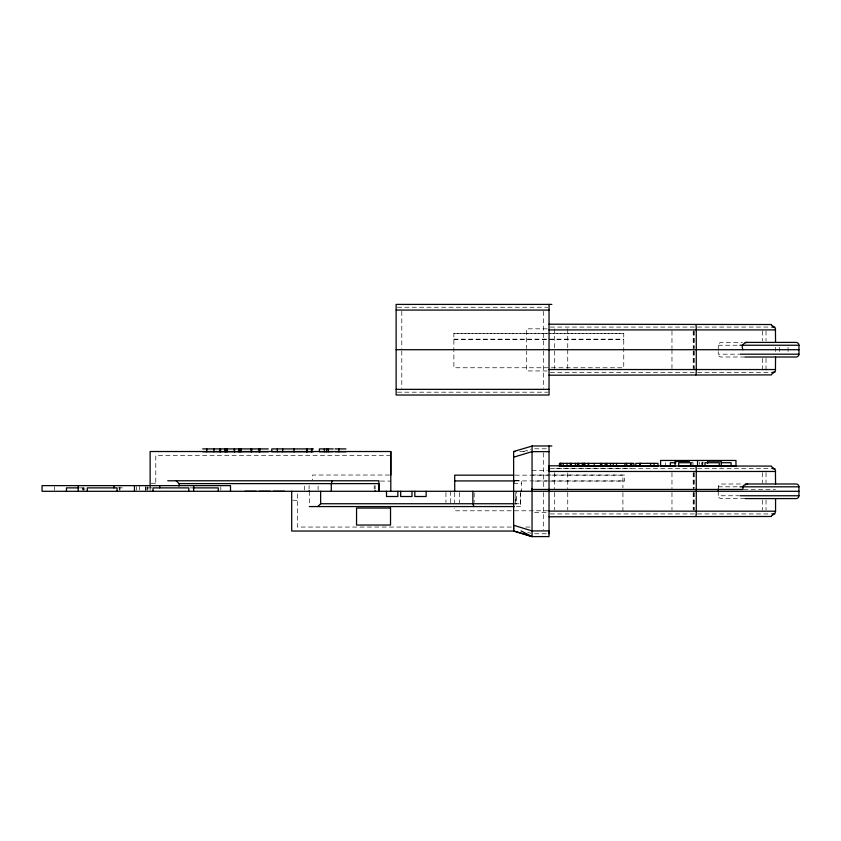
<?xml version="1.0" encoding="UTF-8"?>
<svg xmlns="http://www.w3.org/2000/svg" width="841" height="841" viewBox="0 0 841 841"><rect width="100%" height="100%" fill="white"/><g stroke="black" fill="none" stroke-linecap="round" stroke-linejoin="round"><path stroke-width="0.63" stroke-dasharray="4.21 3.15" d="M515.775 503.717L515.775 492.563M515.775 501.162L515.775 495.98M516.385 506.566L520.474 506.566L520.474 492.532M718.235 350.35L718.319 344.537L720.106 342.529L742.519 342.413M718.235 489.451L718.445 485.741L720.338 484.048L742.519 483.985M523.47 451.522L530.986 449.262M397.446 307.238L547.733 307.238M550.319 327.065L772.227 327.065M547.155 328.831L526.697 328.831L526.697 348.405M453.867 333.656L623.759 333.656M453.867 339.165L623.759 339.165M453.867 339.501L623.759 339.501M718.235 345.241L739.05 345.241M718.235 351.633L718.235 354.187L738.818 354.187M744.8 357.015L720.653 357.005L718.95 356.111L718.235 354.187M547.155 370.944L526.697 370.944L526.697 350.96M550.319 372.363L772.227 372.363M397.446 392.19L547.733 392.19M534.666 448.81L547.733 448.81M519.78 451.522L527.149 451.522M390.802 455.496L155.785 455.496L155.785 483.617M691.512 462.718L693.016 462.718L693.016 464.989M703.171 462.718L701.941 462.718L701.941 464.989M555.796 468.258L631.17 468.258M550.319 468.637L772.227 468.637M532.048 470.403L547.155 470.403M389.499 475.028L312.621 475.028L312.621 479.864M532.048 475.028L624.674 475.028L624.674 481.073L532.048 481.073M515.165 475.165L622.918 475.165L622.918 487.885M514.923 480.463L521.388 480.463L521.388 491.291M515.165 480.915L622.918 480.915M380.384 481.073L390.802 481.073M151.254 483.27L155.785 483.27M513.63 483.428L521.388 483.428M718.235 486.813L739.05 486.813M79.327 487.885L86.287 487.885M118.276 487.885L123.143 487.885L123.143 490.156M151.853 487.885L145.44 487.885L145.44 490.156M190.35 487.885L191.748 487.885M743.738 489.451L775.56 489.451M718.235 491.291L718.235 495.759L738.818 495.759M744.8 498.587L720.653 498.576L718.95 497.683L718.235 495.791M292.836 500.258L297.367 500.258M514.787 503.738L520.474 503.738M512.8 503.99L516.7 503.99L516.7 491.291M548.017 510.792L454.718 510.792L454.718 508.195M534.561 512.526L547.155 512.526M550.319 513.935L772.227 513.935M511.37 527.055L297.367 527.055L297.367 491.291M525.814 527.055L532.374 527.055M534.666 533.762L547.733 533.762M527.77 532.342L530.986 533.31M788.08 347.28L788.08 352.148M779.554 347.28L779.554 352.148M775.56 347.28L775.56 352.148M766.025 330.976L766.025 340.973M766.025 358.455L766.025 370.944M766.025 472.642L766.025 482.986M766.025 500.027L766.025 510.024M762.577 330.976L762.577 340.973M762.577 358.455L762.577 370.944M762.577 472.642L762.577 482.986M762.577 500.027L762.577 510.024M702.876 462.066L702.876 464.327M702.561 462.066L702.561 464.327M702.098 462.066L702.004 464.327M699.628 462.066L699.628 464.327M694.34 330.976L694.34 348.468M694.34 350.96L694.34 370.944M694.34 472.642L694.34 488.158M694.34 492.532L694.34 510.024M693.32 330.976L693.32 348.468M693.32 350.96L693.32 368.453M693.32 472.642L693.32 489.451M693.32 492.532L693.32 510.024M693.205 330.976L693.205 348.468M693.205 350.96L693.205 368.453M693.205 472.642L693.205 488.158M693.205 492.532L693.205 510.024M691.754 462.561L691.754 464.831M671.97 330.976L671.97 348.468M671.97 349.709L671.97 368.453M671.97 472.642L671.97 489.451M671.97 492.532L671.97 510.024M665.536 462.718L665.536 464.989M622.918 492.605L622.918 510.792M567.749 328.831L567.749 348.405M567.749 349.709L567.749 368.453M567.749 472.947L567.749 489.451M567.749 492.532L567.749 510.024M554.703 328.831L554.703 348.405M554.703 350.96L554.703 368.453M554.703 472.716L554.703 489.451M554.703 492.532L554.703 510.024M543.37 311.317L543.37 348.405M543.37 350.96L543.37 388.121M543.37 452.9L543.37 489.451M543.37 492.532L543.37 529.704M520.474 493.078L520.474 506.566M474.166 492.879L474.166 502.403M459.659 492.532L459.659 502.75M454.718 492.605L454.718 502.992M450.629 491.291L450.734 502.718M445.94 492.532L445.94 502.498M401.798 311.349L401.798 348.437M401.798 350.991L401.798 388.079M375.128 485.625L375.128 489.02M374.203 485.625L374.203 489.02M318.087 486.035L318.087 490.009M309.309 491.291L309.309 504.022M309.162 485.583L309.046 489.02M304.358 486.172L304.358 490.009M220.836 486.76L220.836 490.156M150.129 486.161L150.129 491.291M147.795 486.76L147.795 490.156M147.017 486.76L147.017 490.156M145.85 486.76L145.85 490.156M145.609 486.76L145.609 490.156M139.68 485.625L139.68 490.156M136.337 486.76L136.337 490.156M119.979 486.76L119.979 490.156M119.38 487.885L119.38 490.156M84.825 487.885L84.825 490.156M83.417 487.885L83.417 490.156M83.196 487.885L83.196 490.156M82.66 487.885L82.66 490.156M54.444 486.76L54.444 490.156M623.759 333.446L453.867 333.446L453.867 367.759L623.759 367.759L623.759 333.446"/><path stroke-width="1.26" d="M390.802 475.028L390.802 451.522L150.129 451.522L150.129 486.161M551.864 445.982L532.048 445.982L532.048 536.579L513.63 530.934L513.63 525.268L532.048 530.934L549.036 530.934L549.036 536.59L532.048 536.59L513.641 531.049M513.63 483.186L514.114 480.463M532.048 491.291L532.048 488.674M549.036 533.762L549.036 465.809L771.46 466.093M772.227 372.363L774.792 372.363L775.434 370.723L775.56 357.141M549.036 511.107L775.56 511.202L775.56 498.724M775.56 511.223L774.824 513.893L772.227 513.935M332.363 480.779L331.291 483.617L331.291 491.291M317.803 506.566L320.642 503.738L513.662 503.738M532.374 445.982L513.63 451.522L513.63 530.934M771.46 374.907L549.036 375.191M513.63 457.189L532.048 451.649L549.036 451.649M771.46 516.479L549.036 516.773M747.691 342.413C744.6 342.014 740.49 345.483 742.887 349.709M747.691 483.985L743.391 485.583L742.887 489.451L532.048 489.451M551.864 304.41L396.132 304.41L396.132 395.018L549.036 395.018L549.036 304.41M396.132 310.066L549.036 310.066M549.036 324.227L771.46 324.521M772.227 327.065L774.792 327.065L775.434 328.705L775.56 342.413M549.036 329.893L775.56 329.893M745.147 342.413L796.101 342.413A2.838 2.838 0 0 1 798.961 345.241L798.95 354.187A2.838 2.838 0 0 1 796.101 357.005L745.147 357.015M740.006 345.241L798.95 345.241M396.132 349.709L798.95 349.709M740.006 354.187L798.95 354.187M549.036 369.535L775.56 369.535M396.132 389.351L549.036 389.351M202.681 448.915L268.247 448.915M294.424 448.915L271.801 448.915L271.801 451.754L294.371 451.754M294.718 448.915L313.336 448.915M333.225 448.915L319.391 448.915L319.391 451.754L333.225 451.754M335.012 448.915L345.935 448.915M513.809 451.522L515.123 451.522M202.681 451.754L268.247 451.754M294.718 451.754L313.336 451.754M335.012 451.754L345.935 451.754M689.357 461.383L675.06 461.383L675.06 465.914M675.996 462.718L670.34 462.718L670.34 466.124M721.284 462.718L731.071 462.718L731.071 466.124M647.602 463.359L635.807 463.359L635.807 466.187L639.864 466.187L639.864 463.359M647.864 463.359L657.998 463.359L657.946 466.187L647.864 466.187M590.161 466.187L559.486 466.187L559.486 463.359L633.893 463.359L633.893 466.187L590.582 466.187M647.602 466.187L640.232 466.187L640.18 463.359M675.554 466.124L660.584 466.124L660.584 460.458L735.959 460.458L735.959 466.124L721.578 466.124M772.227 468.637L774.792 468.637L775.434 470.277L775.56 483.985M775.56 471.465L549.036 471.465L549.036 445.982M513.851 475.165L454.718 475.165L454.718 491.701M167.737 480.779L378.892 480.779L378.892 491.291L378.892 483.617L179.059 483.617L176.232 480.779M454.718 480.915L513.851 480.915M745.147 483.985L796.101 483.985A2.838 2.838 0 0 1 798.961 486.813L798.95 495.759A2.838 2.838 0 0 1 796.101 498.587L745.147 498.587M740.006 486.813L798.95 486.813M78.192 487.885L66.45 487.885L66.45 491.291M192.757 487.885L218.271 487.885L218.271 491.291M798.95 491.291L42.05 491.291L42.05 485.625L230.497 485.625L230.497 491.291M740.006 495.759L798.95 495.759M309.309 506.566L514.345 506.566M514.25 531.049L291.701 531.028L291.701 491.291M521.052 530.934L532.048 536.59M473.946 506.566L472.873 503.738L472.873 491.291M721.221 466.755L721.221 461.089L707.659 461.089L707.659 463.349M718.235 489.052L718.235 491.291M704.968 466.124L704.968 462.718L719.276 462.718L719.276 466.124L678.676 466.124L678.676 462.718L690.587 462.718L690.587 466.124M697.546 460.458L697.546 466.124M654.077 463.359L654.077 466.187M650.577 463.359L650.65 466.187M640.4 463.359L640.4 466.187M631.759 463.359L631.759 466.187M630.498 463.359L630.498 466.187M626.724 463.359L626.724 466.187M626.429 463.359L626.429 466.187M624.842 463.359L624.842 466.187M616.495 463.359L616.495 466.187M613.268 463.359L613.268 466.187M610.534 463.359L610.534 466.187M606.866 463.359L606.866 466.187M606.519 463.359L606.519 466.187M605.163 463.359L605.163 466.187M600.506 463.359L600.506 466.187M594.198 463.359L594.198 466.187M588.679 463.359L588.679 466.187M588.164 463.359L588.164 466.187M584.81 463.359L584.81 466.187M584.548 463.359L584.442 466.187M584.096 463.359L584.096 466.187M583.17 463.359L583.17 466.187M582.508 463.359L582.508 466.187M582.393 463.359L582.393 466.187M578.85 463.359L578.85 466.187M578.324 463.359L578.324 466.187M577.347 463.359L577.347 466.187M575.381 463.359L575.381 466.187M571.27 463.359L571.27 466.187M570.787 463.359L570.923 466.187M570.293 463.359L570.293 466.187M567.055 463.359L567.055 466.187M563.239 463.359L563.27 466.187M560.894 463.359L560.894 466.187M560.569 463.359L560.569 466.187M560.222 463.359L560.222 466.187M521.388 490.608L521.388 491.291M426.156 491.291L426.156 496.505L414.834 496.505L414.834 491.291M411.995 491.291L411.995 496.505L400.673 496.505L400.673 491.291M397.846 491.291L397.846 496.505L386.513 496.505L386.513 491.291M390.802 451.522L390.802 491.291M375.128 490.724L375.128 491.291M338.881 448.915L338.881 451.754M328.242 448.915L328.242 451.754M326.571 448.915L326.571 451.754M324.374 448.915L324.374 451.754M320.642 491.291L320.642 503.738M311.895 448.915L311.895 451.754M311.485 448.915L311.485 451.754M309.162 490.724L309.162 491.291M307.081 448.915L307.081 451.754M306.849 448.915L306.849 451.754M306.576 448.915L306.576 451.754M294.045 448.915L294.045 451.754M284.584 491.291L273.251 491.291M282.723 448.915L282.723 451.754M277.341 448.915L277.341 451.754M270.424 491.291L259.102 491.291M259.848 448.915L259.848 451.754M259.354 448.915L259.354 451.754M259.186 448.915L259.186 451.754M256.263 491.291L244.941 491.291M251.669 448.915L251.669 451.754M251.007 448.915L250.996 451.754M241.23 448.915L241.23 451.754M240.358 448.915L240.358 451.754M239.128 448.915L239.128 451.754M238.97 448.915L238.97 451.754M234.544 448.915L234.544 451.754M234.366 448.915L234.366 451.754M227.217 448.915L227.217 451.754M226.555 448.915L226.555 451.754M225.42 448.915L225.42 451.754M224.999 448.915L224.999 451.754M220.531 448.915L220.531 451.754M220.3 448.915L220.3 451.754M220.016 448.915L220.016 451.754M213.94 448.915L213.94 451.754M206.791 448.915L206.791 451.754M193.651 485.625L193.651 491.291M188.794 491.291L188.794 487.885L153.009 487.885L153.009 491.291M179.059 483.617L179.059 486.172M159.748 485.625L159.748 487.885M134.455 485.625L134.455 491.291M117.067 491.291L117.067 487.885L87.296 487.885L87.296 491.291M113.998 485.625L113.998 487.885M78.234 485.625L78.234 491.291M695.875 466.135A5.687 0.589 -90 0 1 696.264 471.465L696.274 511.107A5.687 0.61 89.9 0 1 695.875 516.479M771.491 466.755A5.424 3.343 59.8 0 1 774.235 469.141M774.235 513.43A5.424 3.343 -59.8 0 1 771.491 515.827M774.235 371.859A5.424 3.343 -59.8 0 1 771.491 374.245M695.875 374.907A5.687 0.61 89.9 0 0 696.285 369.535L696.274 329.893A5.687 0.589 -90 0 0 695.875 324.563M771.491 325.173A5.424 3.343 59.8 0 1 774.235 327.57M390.529 508.059L356.552 508.059L356.552 525.047L390.529 525.047L390.529 508.059M601.641 466.187L601.641 463.359L601.536 466.187"/></g></svg>
